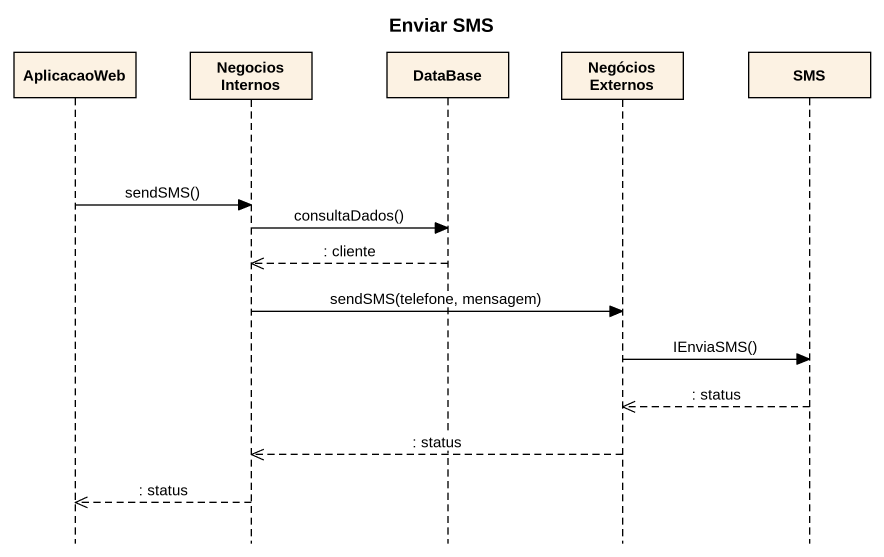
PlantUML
@startuml
title Enviar SMS
hide footbox
participant AplicacaoWeb
participant "Negocios Internos" as Negocios_Internos
participant "DataBase" as DataBase_
participant "Negócios Externos" as Negócios_Externos
participant SMS

AplicacaoWeb -> Negocios_Internos : sendSMS()
Negocios_Internos -> DataBase_ : consultaDados()
DataBase_ -->> Negocios_Internos : : cliente
Negocios_Internos -> Negócios_Externos : sendSMS(telefone, mensagem)
Negócios_Externos -> SMS : IEnviaSMS()
SMS -->> Negócios_Externos : : status
Negócios_Externos -->> Negocios_Internos : : status
Negocios_Internos -->> AplicacaoWeb : : status
@enduml
